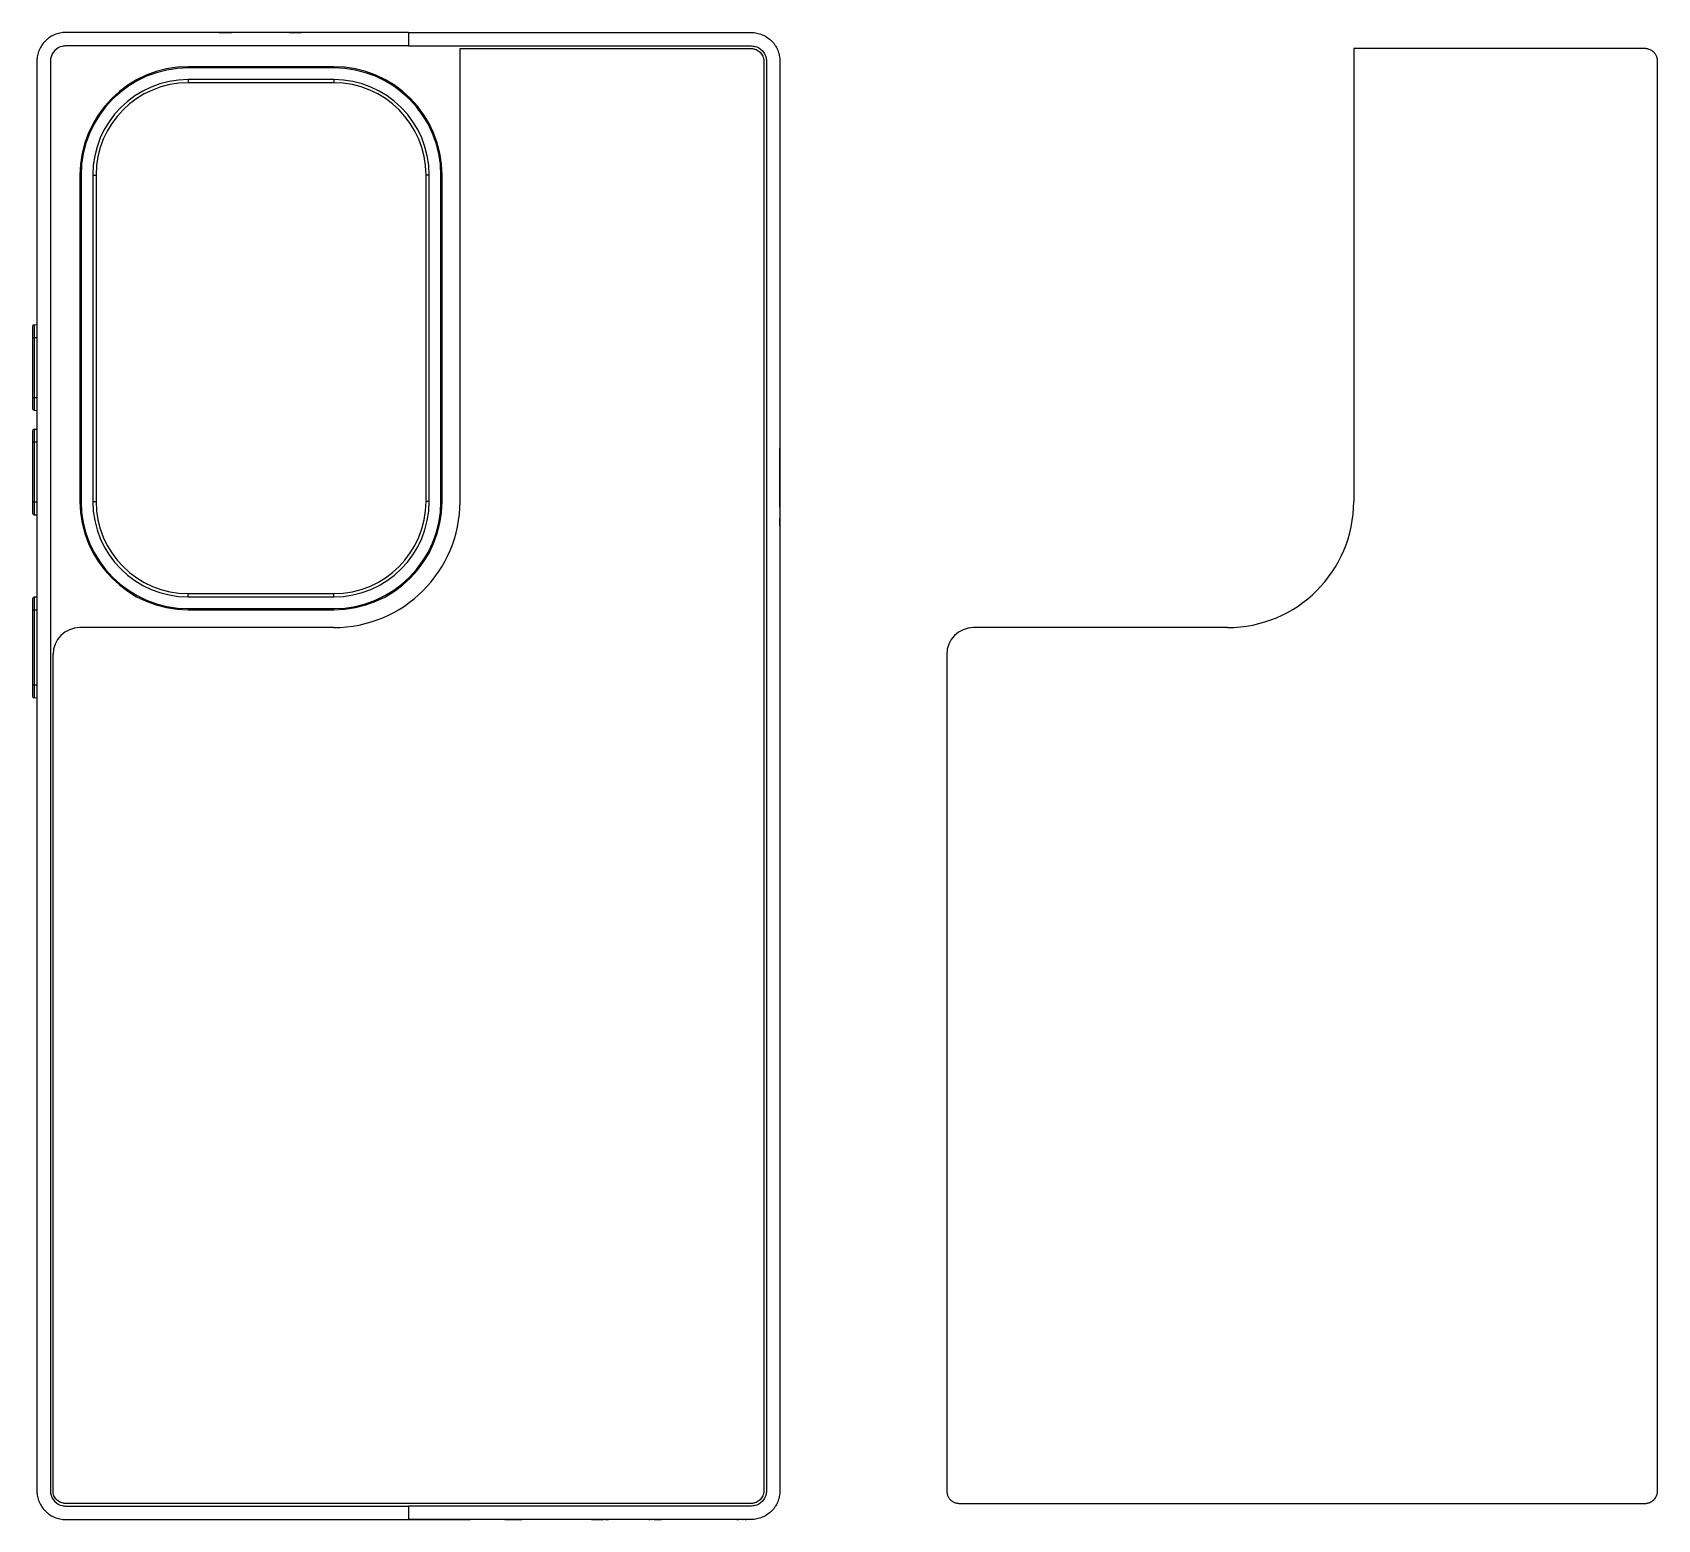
# Model space of a CAD drawing. Header units: millimetres. Extents: x 474 to 655, y 280 to 446.
import ezdxf

# ---------------------------------------------------------------- set-up
doc = ezdxf.new("R2010")
doc.units = ezdxf.units.MM
doc.header["$LTSCALE"] = 65.395
doc.layers.get('0').update_dxf_attribs({"linetype": 'CONTINUOUS'})

msp = doc.modelspace()

# ---------------------------------------------------------------- linework, layer by layer
at = {"color": 7, "linetype": 'Continuous'}
for p, q in [((486.33, 446.04), (483.95, 446.04)), ((491.65, 446.04), (488.86, 446.04)), ((494.14, 446.04), (491.65, 446.04)), ((494.62, 446.04), (494.14, 446.04)), ((494.35, 446.04), (494.14, 446.04)), ((494.42, 446.04), (494.35, 446.04)), ((494.52, 446.04), (494.68, 446.04)), ((495.94, 446.04), (494.62, 446.04)), ((494.68, 446.04), (495.94, 446.04)), ((501.94, 446.04), (495.94, 446.04)), ((496.23, 446.04), (495.94, 446.04)), ((501.94, 446.04), (500.68, 446.04)), ((503.74, 446.04), (501.94, 446.04)), ((502.41, 446.04), (503.74, 446.04)), ((504.11, 446.04), (503.74, 446.04)), ((515.72, 446.04), (504.11, 446.04)), ((515.72, 446.04), (515.72, 444.54)), ((515.72, 446.04), (523.69, 446.04)), ((523.69, 446.04), (527.33, 446.04)), ((527.33, 446.04), (530.75, 446.04)), ((530.75, 446.04), (533.98, 446.04)), ((533.98, 446.04), (536.75, 446.04)), ((536.75, 446.04), (536.83, 446.04)), ((536.83, 446.04), (537.08, 446.04)), ((537.08, 446.04), (539.79, 446.04)), ((539.79, 446.04), (542.57, 446.04)), ((545.1, 446.04), (547.48, 446.04)), ((521.49, 393.59), (521.49, 444.24)), ((491.09, 442.22), (491.09, 442.09)), ((507.36, 442.22), (491.09, 442.22)), ((507.36, 442.09), (491.09, 442.09)), ((507.36, 442.22), (507.36, 442.09)), ((491.09, 440.78), (491.09, 440.43)), ((507.36, 440.78), (491.09, 440.78)), ((507.36, 440.43), (491.09, 440.43)), ((507.36, 440.78), (507.36, 440.43)), ((478.96, 430.09), (478.96, 393.59)), ((478.96, 430.09), (479.1, 430.09)), ((479.1, 430.09), (479.1, 393.59)), ((480.41, 430.09), (480.41, 393.59)), ((480.41, 430.09), (480.76, 430.09)), ((480.76, 430.09), (480.76, 393.59)), ((517.69, 393.59), (517.69, 430.09)), ((518.04, 430.09), (517.69, 430.09)), ((518.04, 393.59), (518.04, 430.09)), ((519.35, 393.59), (519.35, 430.09)), ((519.49, 430.09), (519.35, 430.09)), ((519.49, 393.59), (519.49, 430.09)), ((474.15, 414.73), (474.15, 414.63)), ((473.65, 413.15), (473.65, 413.09)), ((473.65, 413.09), (473.65, 412.91)), ((473.65, 412.91), (473.65, 412.29)), ((473.84, 413.35), (474.15, 413.36)), ((473.84, 413.35), (473.84, 403.79)), ((473.65, 412.29), (473.65, 411.92)), ((473.65, 411.92), (473.65, 405.22)), ((473.65, 411.92), (474.15, 411.92)), ((473.65, 405.22), (474.15, 405.22)), ((473.65, 405.22), (473.65, 404.84)), ((473.65, 404.84), (473.65, 404.22)), ((473.65, 404.22), (473.65, 403.99)), ((473.84, 403.79), (474.15, 403.77)), ((473.65, 401.45), (473.65, 401.39)), ((473.65, 401.39), (473.65, 401.21)), ((473.65, 401.21), (473.65, 400.59)), ((473.65, 400.59), (473.65, 400.22)), ((473.65, 400.22), (473.65, 393.52)), ((474.15, 400.22), (473.65, 400.22)), ((473.84, 401.65), (474.15, 401.66)), ((473.84, 401.65), (473.84, 392.09)), ((557.28, 399.57), (557.28, 399.42)), ((557.28, 399.57), (557.28, 399.42)), ((557.28, 399.34), (557.28, 399.53)), ((557.28, 399.42), (557.28, 399.21)), ((557.28, 399.42), (557.28, 399.21)), ((557.28, 399.02), (557.28, 399.34)), ((557.28, 399.21), (557.28, 398.88)), ((557.28, 399.21), (557.28, 397.52)), ((557.28, 398.59), (557.28, 399.02)), ((557.28, 398.88), (557.28, 398.47)), ((557.28, 397.52), (557.28, 398.59)), ((557.28, 398.47), (557.28, 398.01)), ((557.28, 397.52), (557.28, 392.92)), ((557.28, 395.44), (557.28, 397.52)), ((557.28, 397.52), (557.28, 392.92)), ((557.28, 392.92), (557.28, 395.44)), ((473.65, 393.52), (474.15, 393.52)), ((473.65, 393.52), (473.65, 393.14)), ((473.65, 393.14), (473.65, 392.52)), ((478.96, 393.59), (479.1, 393.59)), ((480.41, 393.59), (480.76, 393.59)), ((518.04, 393.59), (517.69, 393.59)), ((519.49, 393.59), (519.35, 393.59)), ((557.28, 392.92), (557.28, 391.27)), ((557.28, 392.92), (557.28, 392.43)), ((473.65, 392.52), (473.65, 392.29)), ((473.84, 392.09), (474.15, 392.07)), ((557.28, 392.43), (557.28, 391.96)), ((557.28, 391.96), (557.28, 391.56)), ((557.28, 391.35), (557.28, 391.72)), ((557.28, 391.56), (557.28, 391.53)), ((557.28, 391.53), (557.28, 391.23)), ((557.28, 391.27), (557.28, 391.35)), ((557.28, 390.98), (557.28, 391.27)), ((557.28, 391.27), (557.28, 391.23)), ((557.28, 391.23), (557.28, 390.95)), ((557.28, 391.23), (557.28, 391.02)), ((557.28, 391.02), (557.28, 390.87)), ((557.28, 390.87), (557.28, 390.98)), ((474.15, 390.8), (474.15, 384.13)), ((473.65, 382.65), (473.65, 382.59)), ((473.65, 382.59), (473.65, 382.41)), ((473.65, 382.41), (473.65, 381.79)), ((474.15, 382.86), (473.84, 382.85)), ((473.84, 382.85), (473.84, 371.59)), ((491.09, 382.91), (491.09, 383.26)), ((491.09, 383.26), (507.36, 383.26)), ((491.09, 382.91), (507.36, 382.91)), ((507.36, 382.91), (507.36, 383.26)), ((473.65, 381.79), (473.65, 381.42)), ((473.65, 381.42), (473.65, 373.02)), ((474.15, 381.42), (473.65, 381.42)), ((491.09, 381.46), (491.09, 381.6)), ((491.09, 381.6), (507.36, 381.6)), ((491.09, 381.46), (507.36, 381.46)), ((507.36, 381.46), (507.36, 381.6)), ((507.36, 379.46), (478.95, 379.46)), ((474.15, 373.02), (473.65, 373.02)), ((473.65, 373.02), (473.65, 372.64)), ((473.65, 372.64), (473.65, 372.02)), ((473.65, 372.02), (473.65, 371.79)), ((474.15, 371.57), (473.84, 371.59)), ((515.72, 281.18), (515.72, 279.68)), ((479.22, 279.68), (481.52, 279.68)), ((486.27, 279.68), (489.02, 279.68)), ((489.02, 279.68), (491.87, 279.68)), ((491.87, 279.68), (494.68, 279.68)), ((494.68, 279.68), (497.71, 279.68)), ((497.71, 279.68), (498.27, 279.68)), ((501.8, 279.68), (505.04, 279.68)), ((505.04, 279.68), (506.17, 279.68)), ((506.17, 279.68), (507.08, 279.68)), ((506.17, 279.68), (506.47, 279.68)), ((506.47, 279.68), (508.92, 279.68)), ((507.08, 279.68), (508.51, 279.68)), ((508.51, 279.68), (510.06, 279.68)), ((510.06, 279.68), (518.72, 279.68)), ((518.72, 279.68), (519.58, 279.68)), ((519.58, 279.68), (519.77, 279.68)), ((519.77, 279.68), (520.4, 279.68)), ((519.85, 279.68), (519.84, 279.68)), ((522.11, 279.68), (519.85, 279.68)), ((522.31, 279.68), (519.85, 279.68)), ((520.4, 279.68), (521.76, 279.68)), ((521.76, 279.68), (522.61, 279.68)), ((522.61, 279.68), (522.11, 279.68)), ((522.61, 279.68), (522.31, 279.68)), ((526.52, 279.68), (522.61, 279.68)), ((526.82, 279.68), (526.52, 279.68)), ((528.42, 279.68), (526.82, 279.68)), ((526.85, 279.68), (527.22, 279.68)), ((527.92, 279.68), (527.08, 279.68)), ((527.22, 279.68), (528.03, 279.68)), ((528.41, 279.68), (527.92, 279.68)), ((528.03, 279.68), (528.42, 279.68)), ((536.22, 279.68), (528.41, 279.68)), ((536.22, 279.68), (536.71, 279.68)), ((536.8, 279.68), (536.22, 279.68)), ((537.81, 279.68), (536.22, 279.68)), ((536.71, 279.68), (536.74, 279.68)), ((536.74, 279.68), (537.56, 279.68)), ((537.33, 279.68), (536.8, 279.68)), ((537.79, 279.68), (537.75, 279.68)), ((537.77, 279.68), (537.8, 279.68)), ((538.11, 279.68), (537.79, 279.68)), ((538.11, 279.68), (537.81, 279.68)), ((540.09, 279.68), (538.11, 279.68)), ((541.77, 279.68), (540.09, 279.68)), ((542.58, 279.68), (541.77, 279.68)), ((542.61, 279.68), (542.58, 279.68)), ((542.73, 279.68), (542.61, 279.68)), ((542.61, 279.68), (542.73, 279.68)), ((542.88, 279.68), (542.61, 279.68)), ((543.68, 279.68), (542.73, 279.68)), ((542.88, 279.68), (542.91, 279.68)), ((542.91, 279.68), (542.88, 279.68)), ((544.46, 279.68), (542.91, 279.68)), ((543.22, 279.68), (543.37, 279.68)), ((543.37, 279.68), (543.62, 279.68)), ((543.62, 279.68), (543.75, 279.68)), ((543.74, 279.68), (543.68, 279.68)), ((543.78, 279.68), (544.04, 279.68)), ((545.33, 279.68), (544.61, 279.68)), ((545.87, 279.68), (545.33, 279.68)), ((546.18, 279.68), (545.87, 279.68)), ((546.21, 279.68), (546.18, 279.68)), ((547.53, 279.68), (546.21, 279.68)), ((551.08, 279.68), (550.28, 279.68)), ((552.45, 279.68), (552.65, 279.68)), ((552.57, 279.68), (552.5, 279.68)), ((553.32, 279.68), (553.09, 279.68)), ((553.15, 279.68), (553.18, 279.68)), ((553.46, 279.68), (553.32, 279.68)), ((553.4, 279.68), (553.45, 279.68)), ((553.69, 279.68), (553.43, 279.68)), ((553.45, 279.68), (553.46, 279.68)), ((553.58, 279.68), (553.46, 279.68)), ((553.46, 279.68), (553.52, 279.68))]:
    msp.add_line(p, q, dxfattribs=at)
at = {"color": 2, "linetype": 'Continuous'}
for p, q in [((621.49, 444.24), (621.49, 393.59)), ((607.36, 379.46), (578.95, 379.46))]:
    msp.add_line(p, q, dxfattribs=at)
at = {"color": 7, "linetype": 'Continuous'}
for centre, radius, start, end in [((491.09, 430.09), 12.13, 90, 180), ((491.09, 430.09), 12, 90, 180), ((507.36, 430.09), 12.13, 0, 90), ((507.36, 430.09), 12, 0, 90), ((491.09, 430.09), 10.69, 90, 180), ((491.09, 430.09), 10.33, 90, 180), ((507.36, 430.09), 10.69, 0, 90), ((507.36, 430.09), 10.33, 0, 90), ((473.85, 413.15), 0.2, 92.9988, 179.977), ((473.85, 403.99), 0.2, 180.0002, 267), ((473.85, 401.45), 0.2, 92.9988, 179.977), ((491.09, 393.59), 12.13, 180, 270), ((491.09, 393.59), 12, 180, 270), ((491.09, 393.59), 10.69, 180, 270), ((491.09, 393.59), 10.33, 180, 270), ((507.36, 393.59), 14.13, 270, 360), ((507.36, 393.59), 12.13, 270, 360), ((507.36, 393.59), 12, 270, 360), ((507.36, 393.59), 10.69, 270, 360), ((507.36, 393.59), 10.33, 270, 360), ((473.85, 392.29), 0.2, 180.0002, 267), ((473.85, 382.65), 0.2, 92.9987, 179.9757), ((478.95, 376.46), 3, 90, 180), ((473.85, 371.79), 0.2, 180, 267)]:
    msp.add_arc(centre, radius, start, end, dxfattribs=at)
at = {"color": 2, "linetype": 'Continuous'}
for centre, radius, start, end in [((607.36, 393.59), 14.13, 270, 360), ((578.95, 376.46), 3, 90, 180)]:
    msp.add_arc(centre, radius, start, end, dxfattribs=at)
at = {"color": 7, "linetype": 'Continuous'}
for points, knots in [([(515.72, 446.04), (514.12, 446.04), (510.92, 446.04), (506.13, 446.04), (501.33, 446.04), (496.54, 446.04), (492.54, 446.04), (489.34, 446.04), (486.94, 446.04), (484.55, 446.04), (482.55, 446.04), (480.95, 446.04), (479.75, 446.04), (478.75, 446.04), (478.06, 446.04), (477.64, 446.04), (477.34, 446.05), (477.03, 446.03), (476.63, 445.97), (476.12, 445.82), (475.56, 445.52), (475.08, 445.12), (474.68, 444.63), (474.38, 444.08), (474.22, 443.57), (474.16, 443.17), (474.15, 442.85), (474.15, 442.54), (474.15, 442.11), (474.15, 441.38), (474.15, 440.34), (474.15, 439.09), (474.15, 437.43), (474.15, 435.34), (474.15, 432.01), (474.15, 427.85), (474.15, 422.85), (474.15, 417.85), (474.15, 411.18), (474.15, 402.85), (474.15, 392.85), (474.15, 382.86), (474.15, 372.86), (474.15, 362.86), (474.15, 352.86), (474.15, 342.86), (474.15, 332.87), (474.15, 322.87), (474.15, 314.54), (474.15, 307.87), (474.15, 302.87), (474.15, 297.87), (474.15, 293.71), (474.15, 290.38), (474.15, 288.29), (474.15, 286.63), (474.15, 285.38), (474.15, 284.33), (474.15, 283.61), (474.15, 283.18), (474.15, 282.87), (474.16, 282.55), (474.22, 282.15), (474.38, 281.64), (474.68, 281.09), (475.08, 280.6), (475.56, 280.2), (476.12, 279.9), (476.63, 279.75), (477.03, 279.69), (477.34, 279.67), (477.64, 279.68), (478.06, 279.68), (478.75, 279.68), (479.75, 279.68), (480.95, 279.68), (482.55, 279.68), (484.55, 279.68), (486.94, 279.68), (489.34, 279.68), (492.54, 279.68), (496.54, 279.68), (501.33, 279.68), (506.13, 279.68), (510.92, 279.68), (514.12, 279.68), (515.72, 279.68)], [0, 0, 0, 0, 0.019436, 0.038872, 0.058308, 0.077744, 0.09718, 0.106898, 0.116617, 0.126335, 0.136053, 0.140911, 0.145772, 0.150624, 0.153075, 0.154229, 0.155654, 0.156716, 0.15805, 0.160573, 0.16312, 0.165662, 0.168203, 0.170751, 0.173273, 0.174608, 0.175667, 0.177147, 0.178351, 0.180906, 0.185964, 0.191031, 0.196095, 0.206225, 0.216356, 0.236616, 0.256876, 0.277137, 0.297397, 0.337917, 0.378438, 0.418959, 0.459479, 0.5, 0.540521, 0.581041, 0.621562, 0.662083, 0.702603, 0.722863, 0.743124, 0.763384, 0.783644, 0.793775, 0.803905, 0.808969, 0.814036, 0.819094, 0.821649, 0.822853, 0.824333, 0.825392, 0.826727, 0.829249, 0.831797, 0.834338, 0.83688, 0.839427, 0.84195, 0.843284, 0.844346, 0.845771, 0.846925, 0.849376, 0.854228, 0.859089, 0.863947, 0.873665, 0.883383, 0.893102, 0.90282, 0.922256, 0.941692, 0.961128, 0.980564, 1, 1, 1, 1]), ([(515.72, 446.04), (517.32, 446.04), (520.51, 446.04), (525.31, 446.04), (530.1, 446.04), (534.9, 446.04), (538.9, 446.04), (542.09, 446.04), (544.49, 446.04), (546.89, 446.04), (548.89, 446.04), (550.49, 446.04), (551.68, 446.04), (552.68, 446.04), (553.38, 446.04), (553.79, 446.04), (554.09, 446.05), (554.41, 446.03), (554.81, 445.97), (555.32, 445.82), (555.87, 445.52), (556.36, 445.12), (556.76, 444.63), (557.06, 444.08), (557.21, 443.57), (557.27, 443.17), (557.28, 442.85), (557.28, 442.54), (557.28, 442.11), (557.28, 441.38), (557.28, 440.34), (557.28, 439.09), (557.28, 437.43), (557.28, 435.34), (557.28, 432.01), (557.28, 427.85), (557.28, 422.85), (557.28, 417.85), (557.28, 411.18), (557.28, 402.85), (557.28, 392.85), (557.28, 382.86), (557.28, 372.86), (557.28, 362.86), (557.28, 352.86), (557.28, 342.86), (557.28, 332.87), (557.28, 322.87), (557.28, 314.54), (557.28, 307.87), (557.28, 302.87), (557.28, 297.87), (557.28, 293.71), (557.28, 290.38), (557.28, 288.29), (557.28, 286.63), (557.28, 285.38), (557.28, 284.33), (557.28, 283.61), (557.28, 283.18), (557.28, 282.87), (557.27, 282.55), (557.21, 282.15), (557.06, 281.64), (556.76, 281.09), (556.36, 280.6), (555.87, 280.2), (555.32, 279.9), (554.81, 279.75), (554.41, 279.69), (554.09, 279.67), (553.79, 279.68), (553.38, 279.68), (552.68, 279.68), (551.68, 279.68), (550.49, 279.68), (548.89, 279.68), (546.89, 279.68), (544.49, 279.68), (542.09, 279.68), (538.9, 279.68), (534.9, 279.68), (530.1, 279.68), (525.31, 279.68), (520.51, 279.68), (517.32, 279.68), (515.72, 279.68)], [0, 0, 0, 0, 0.019436, 0.038872, 0.058308, 0.077744, 0.09718, 0.106898, 0.116617, 0.126335, 0.136053, 0.140911, 0.145772, 0.150624, 0.153075, 0.154229, 0.155654, 0.156716, 0.15805, 0.160573, 0.16312, 0.165662, 0.168203, 0.170751, 0.173273, 0.174608, 0.175667, 0.177147, 0.178351, 0.180906, 0.185964, 0.191031, 0.196095, 0.206225, 0.216356, 0.236616, 0.256876, 0.277137, 0.297397, 0.337917, 0.378438, 0.418959, 0.459479, 0.5, 0.540521, 0.581041, 0.621562, 0.662083, 0.702603, 0.722863, 0.743124, 0.763384, 0.783644, 0.793775, 0.803905, 0.808969, 0.814036, 0.819094, 0.821649, 0.822853, 0.824333, 0.825392, 0.826727, 0.829249, 0.831797, 0.834338, 0.83688, 0.839427, 0.84195, 0.843284, 0.844346, 0.845771, 0.846925, 0.849376, 0.854228, 0.859089, 0.863947, 0.873665, 0.883383, 0.893102, 0.90282, 0.922256, 0.941692, 0.961128, 0.980564, 1, 1, 1, 1]), ([(552.24, 446.04), (552.45, 446.04), (552.87, 446.04), (553.38, 446.04), (553.79, 446.04), (554.09, 446.05), (554.41, 446.03), (554.81, 445.97), (555.32, 445.82), (555.87, 445.52), (556.36, 445.12), (556.76, 444.63), (557.06, 444.08), (557.21, 443.57), (557.27, 443.17), (557.28, 442.85), (557.28, 442.54), (557.28, 442.11), (557.28, 441.38), (557.28, 440.34), (557.28, 439.09), (557.28, 437.43), (557.28, 435.34), (557.28, 432.01), (557.28, 427.85), (557.28, 422.85), (557.28, 417.85), (557.28, 411.18), (557.28, 405.09), (557.28, 400.66), (557.28, 399.57)], [0, 0, 0, 0, 0.012814, 0.024876, 0.030552, 0.037568, 0.042794, 0.049358, 0.061773, 0.074308, 0.086815, 0.099322, 0.111858, 0.124272, 0.130839, 0.136053, 0.143335, 0.14926, 0.161831, 0.186721, 0.211656, 0.236579, 0.286431, 0.336282, 0.435984, 0.535685, 0.635387, 0.735089, 0.934493, 1, 1, 1, 1]), ([(515.72, 444.54), (513.2, 444.54), (509.41, 444.54), (504.37, 444.54), (500.59, 444.54), (496.81, 444.54), (493.66, 444.54), (491.14, 444.54), (489.25, 444.54), (487.35, 444.54), (485.46, 444.54), (483.57, 444.54), (482, 444.54), (480.74, 444.54), (479.79, 444.54), (479, 444.54), (478.37, 444.54), (477.9, 444.54), (477.51, 444.54), (477.19, 444.54), (476.73, 444.46), (476.08, 444.1), (475.68, 443.38), (475.65, 442.75), (475.66, 442.28), (475.65, 441.8), (475.65, 441.17), (475.65, 440.39), (475.65, 439.44), (475.65, 438.18), (475.65, 436.6), (475.65, 434.71), (475.65, 432.82), (475.65, 430.93), (475.65, 429.04), (475.65, 426.52), (475.65, 423.37), (475.65, 419.59), (475.65, 414.54), (475.65, 408.24), (475.65, 400.68), (475.65, 393.11), (475.65, 385.55), (475.65, 377.99), (475.65, 370.42), (475.65, 362.86), (475.65, 355.3), (475.65, 347.73), (475.65, 340.17), (475.65, 332.61), (475.65, 325.04), (475.65, 317.48), (475.65, 311.18), (475.65, 306.13), (475.65, 302.35), (475.65, 299.2), (475.65, 296.68), (475.65, 294.79), (475.65, 292.9), (475.65, 291.01), (475.65, 289.12), (475.65, 287.54), (475.65, 286.28), (475.65, 285.33), (475.65, 284.55), (475.65, 283.92), (475.66, 283.44), (475.65, 282.97), (475.68, 282.34), (476.08, 281.62), (476.73, 281.26), (477.19, 281.18), (477.51, 281.18), (477.9, 281.18), (478.37, 281.18), (479, 281.18), (479.79, 281.18), (480.74, 281.18), (482, 281.18), (483.57, 281.18), (485.46, 281.18), (487.35, 281.18), (489.25, 281.18), (491.14, 281.18), (493.66, 281.18), (496.81, 281.18), (500.59, 281.18), (504.37, 281.18), (509.41, 281.18), (513.2, 281.18), (515.72, 281.18)], [0, 0, 0, 0, 0.031256, 0.046885, 0.062513, 0.078141, 0.093769, 0.101584, 0.109398, 0.117212, 0.125026, 0.13284, 0.140654, 0.144561, 0.148468, 0.152375, 0.154329, 0.156282, 0.158236, 0.159213, 0.160189, 0.164047, 0.167905, 0.169853, 0.171807, 0.17376, 0.175714, 0.179621, 0.183528, 0.187435, 0.195249, 0.203063, 0.210878, 0.218692, 0.226506, 0.23432, 0.249948, 0.265576, 0.281205, 0.312461, 0.343718, 0.374974, 0.406231, 0.437487, 0.468744, 0.5, 0.531257, 0.562513, 0.59377, 0.625026, 0.656283, 0.687539, 0.718796, 0.734424, 0.750052, 0.76568, 0.773495, 0.781309, 0.789123, 0.796937, 0.804751, 0.812565, 0.816472, 0.820379, 0.824286, 0.82624, 0.828193, 0.830147, 0.832096, 0.835954, 0.839811, 0.840787, 0.841764, 0.843718, 0.845671, 0.847625, 0.851532, 0.855439, 0.859346, 0.86716, 0.874974, 0.882788, 0.890602, 0.898416, 0.906231, 0.921859, 0.937487, 0.953115, 0.968744, 1, 1, 1, 1]), ([(515.72, 444.54), (518.24, 444.54), (522.02, 444.54), (527.06, 444.54), (530.84, 444.54), (534.63, 444.54), (537.78, 444.54), (540.3, 444.54), (542.19, 444.54), (544.08, 444.54), (545.97, 444.54), (547.86, 444.54), (549.44, 444.54), (550.7, 444.54), (551.64, 444.54), (552.43, 444.54), (553.06, 444.54), (553.53, 444.54), (553.93, 444.54), (554.24, 444.54), (554.71, 444.46), (555.35, 444.1), (555.76, 443.38), (555.79, 442.75), (555.78, 442.28), (555.78, 441.8), (555.78, 441.17), (555.78, 440.39), (555.78, 439.44), (555.78, 438.18), (555.78, 436.6), (555.78, 434.71), (555.78, 432.82), (555.78, 430.93), (555.78, 429.04), (555.78, 426.52), (555.78, 423.37), (555.78, 419.59), (555.78, 414.54), (555.78, 408.24), (555.78, 400.68), (555.78, 393.11), (555.78, 385.55), (555.78, 377.99), (555.78, 370.42), (555.78, 362.86), (555.78, 355.3), (555.78, 347.73), (555.78, 340.17), (555.78, 332.61), (555.78, 325.04), (555.78, 317.48), (555.78, 311.18), (555.78, 306.13), (555.78, 302.35), (555.78, 299.2), (555.78, 296.68), (555.78, 294.79), (555.78, 292.9), (555.78, 291.01), (555.78, 289.12), (555.78, 287.54), (555.78, 286.28), (555.78, 285.33), (555.78, 284.55), (555.78, 283.92), (555.78, 283.44), (555.79, 282.97), (555.76, 282.34), (555.35, 281.62), (554.71, 281.26), (554.24, 281.18), (553.93, 281.18), (553.53, 281.18), (553.06, 281.18), (552.43, 281.18), (551.64, 281.18), (550.7, 281.18), (549.44, 281.18), (547.86, 281.18), (545.97, 281.18), (544.08, 281.18), (542.19, 281.18), (540.3, 281.18), (537.78, 281.18), (534.63, 281.18), (530.84, 281.18), (527.06, 281.18), (522.02, 281.18), (518.24, 281.18), (515.72, 281.18)], [0, 0, 0, 0, 0.031256, 0.046885, 0.062513, 0.078141, 0.093769, 0.101584, 0.109398, 0.117212, 0.125026, 0.13284, 0.140654, 0.144561, 0.148468, 0.152375, 0.154329, 0.156282, 0.158236, 0.159213, 0.160189, 0.164047, 0.167905, 0.169853, 0.171807, 0.17376, 0.175714, 0.179621, 0.183528, 0.187435, 0.195249, 0.203063, 0.210878, 0.218692, 0.226506, 0.23432, 0.249948, 0.265576, 0.281205, 0.312461, 0.343718, 0.374974, 0.406231, 0.437487, 0.468744, 0.5, 0.531257, 0.562513, 0.59377, 0.625026, 0.656283, 0.687539, 0.718796, 0.734424, 0.750052, 0.76568, 0.773495, 0.781309, 0.789123, 0.796937, 0.804751, 0.812565, 0.816472, 0.820379, 0.824286, 0.82624, 0.828193, 0.830147, 0.832096, 0.835954, 0.839811, 0.840787, 0.841764, 0.843718, 0.845671, 0.847625, 0.851532, 0.855439, 0.859346, 0.86716, 0.874974, 0.882788, 0.890602, 0.898416, 0.906231, 0.921859, 0.937487, 0.953115, 0.968744, 1, 1, 1, 1]), ([(521.49, 444.24), (521.56, 444.24), (522.83, 444.24), (525.7, 444.24), (530.1, 444.24), (534.9, 444.24), (538.9, 444.24), (542.09, 444.24), (544.49, 444.24), (546.89, 444.24), (548.89, 444.24), (550.49, 444.24), (551.68, 444.24), (552.7, 444.24), (553.37, 444.24), (553.81, 444.24), (554.09, 444.24), (554.23, 444.24), (554.39, 444.21), (554.62, 444.14), (554.86, 444.01), (555.08, 443.84), (555.25, 443.62), (555.38, 443.39), (555.45, 443.15), (555.48, 442.99), (555.48, 442.85), (555.48, 442.56), (555.48, 442.1), (555.48, 441.4), (555.48, 440.34), (555.48, 439.09), (555.48, 437.43), (555.48, 435.34), (555.48, 432.01), (555.48, 427.85), (555.48, 422.85), (555.48, 417.85), (555.48, 411.18), (555.48, 402.85), (555.48, 392.85), (555.48, 382.86), (555.48, 372.86), (555.48, 362.86), (555.48, 352.86), (555.48, 342.86), (555.48, 332.87), (555.48, 322.87), (555.48, 314.54), (555.48, 307.87), (555.48, 302.87), (555.48, 297.87), (555.48, 293.71), (555.48, 290.38), (555.48, 288.29), (555.48, 286.63), (555.48, 285.38), (555.48, 284.32), (555.48, 283.62), (555.48, 283.16), (555.48, 282.87), (555.48, 282.73), (555.45, 282.57), (555.38, 282.33), (555.25, 282.1), (555.08, 281.88), (554.86, 281.71), (554.62, 281.58), (554.39, 281.51), (554.23, 281.48), (554.14, 281.48), (554.06, 281.48), (554.05, 281.48)], [0, 0, 0, 0, 0.000987, 0.01884, 0.042511, 0.066181, 0.089851, 0.101686, 0.113522, 0.125357, 0.137192, 0.143109, 0.149029, 0.154938, 0.157923, 0.159327, 0.161064, 0.162357, 0.163982, 0.167054, 0.170156, 0.173251, 0.176347, 0.179449, 0.182521, 0.184146, 0.185437, 0.187239, 0.188705, 0.191816, 0.197976, 0.204147, 0.210315, 0.222652, 0.234989, 0.259663, 0.284337, 0.309011, 0.333685, 0.383033, 0.432381, 0.481729, 0.531078, 0.580426, 0.629774, 0.679122, 0.72847, 0.777818, 0.827166, 0.85184, 0.876514, 0.901188, 0.925862, 0.938199, 0.950537, 0.956704, 0.962875, 0.969035, 0.972146, 0.973612, 0.975415, 0.976705, 0.97833, 0.981402, 0.984505, 0.9876, 0.990695, 0.993797, 0.99687, 0.998494, 0.999787, 1, 1, 1, 1]), ([(557.28, 390.87), (557.28, 388.2), (557.28, 382.19), (557.28, 372.86), (557.28, 362.86), (557.28, 352.86), (557.28, 342.86), (557.28, 332.87), (557.28, 322.87), (557.28, 314.54), (557.28, 307.87), (557.28, 302.87), (557.28, 297.87), (557.28, 293.71), (557.28, 290.38), (557.28, 288.29), (557.28, 286.63), (557.28, 285.38), (557.28, 284.33), (557.28, 283.61), (557.28, 283.18), (557.28, 282.87), (557.27, 282.55), (557.21, 282.15), (557.06, 281.64), (556.76, 281.09), (556.36, 280.6), (555.87, 280.2), (555.32, 279.9), (554.81, 279.75), (554.41, 279.69), (554.19, 279.68), (554.08, 279.68), (554.06, 279.68)], [0, 0, 0, 0, 0.070881, 0.159334, 0.247788, 0.336241, 0.424695, 0.513148, 0.601602, 0.690055, 0.734282, 0.778509, 0.822736, 0.866962, 0.889076, 0.911189, 0.922245, 0.933306, 0.944347, 0.949923, 0.952551, 0.955782, 0.958095, 0.961008, 0.966514, 0.972075, 0.977623, 0.983171, 0.988732, 0.994239, 0.99715, 0.999469, 1, 1, 1, 1]), ([(554.05, 281.48), (553.98, 281.48), (553.79, 281.48), (553.37, 281.48), (552.7, 281.48), (551.68, 281.48), (550.49, 281.48), (548.89, 281.48), (546.89, 281.48), (544.49, 281.48), (542.09, 281.48), (538.9, 281.48), (534.9, 281.48), (530.1, 281.48), (525.31, 281.48), (520.51, 281.48), (515.72, 281.48), (510.92, 281.48), (506.13, 281.48), (501.33, 281.48), (496.54, 281.48), (492.54, 281.48), (489.34, 281.48), (486.94, 281.48), (484.55, 281.48), (482.55, 281.48), (480.95, 281.48), (479.76, 281.48), (478.74, 281.48), (478.07, 281.48), (477.63, 281.48), (477.35, 281.48), (477.2, 281.48), (477.04, 281.51), (476.81, 281.58), (476.57, 281.71), (476.36, 281.88), (476.18, 282.1), (476.05, 282.33), (475.98, 282.57), (475.96, 282.73), (475.95, 282.87), (475.95, 283.16), (475.95, 283.62), (475.95, 284.32), (475.95, 285.38), (475.95, 286.63), (475.95, 288.29), (475.95, 290.38), (475.95, 293.71), (475.95, 297.87), (475.95, 302.87), (475.95, 307.87), (475.95, 314.54), (475.95, 322.87), (475.95, 332.87), (475.95, 342.86), (475.95, 352.86), (475.95, 362.86), (475.95, 370.73), (475.95, 375.26), (475.95, 376.46)], [0, 0, 0, 0, 0.001761, 0.003384, 0.006833, 0.013661, 0.020502, 0.027339, 0.041015, 0.054691, 0.068367, 0.082042, 0.109394, 0.136746, 0.164097, 0.191449, 0.218801, 0.246152, 0.273504, 0.300855, 0.328207, 0.355559, 0.369235, 0.38291, 0.396586, 0.410262, 0.417099, 0.42394, 0.430768, 0.434217, 0.43584, 0.437847, 0.439341, 0.441218, 0.444768, 0.448353, 0.45193, 0.455506, 0.459091, 0.462641, 0.464519, 0.46601, 0.468093, 0.469787, 0.473382, 0.4805, 0.48763, 0.494757, 0.509013, 0.523269, 0.551781, 0.580292, 0.608804, 0.637315, 0.694338, 0.751361, 0.808384, 0.865407, 0.92243, 0.979454, 1, 1, 1, 1]), ([(526.52, 279.68), (526.5, 279.68), (526.74, 279.68), (526.79, 279.68), (526.85, 279.68)], [0, 0, 0, 0, 0.255586, 1, 1, 1, 1]), ([(527.08, 279.68), (526.98, 279.68), (526.81, 279.68), (526.63, 279.68), (526.55, 279.68), (526.52, 279.68)], [0, 0, 0, 0, 0.541513, 0.882909, 1, 1, 1, 1]), ([(537.8, 279.68), (537.82, 279.68), (537.9, 279.68), (538.01, 279.68), (538.09, 279.68), (538.11, 279.68)], [0, 0, 0, 0, 0.195718, 0.794571, 1, 1, 1, 1])]:
    msp.add_open_spline(points, degree=3, knots=knots, dxfattribs=at)
at = {"color": 2, "linetype": 'Continuous'}
msp.add_open_spline([(575.95, 376.46), (575.95, 374.17), (575.95, 369.74), (575.95, 363.34), (575.95, 357.4), (575.95, 351.9), (575.95, 346.78), (575.95, 342.04), (575.95, 337.64), (575.95, 333.56), (575.95, 329.77), (575.95, 326.26), (575.95, 323), (575.95, 319.97), (575.95, 317.17), (575.95, 314.56), (575.95, 312.15), (575.95, 309.9), (575.95, 307.83), (575.95, 305.9), (575.95, 304.11), (575.95, 302.45), (575.95, 300.91), (575.95, 299.48), (575.95, 298.15), (575.95, 296.92), (575.95, 295.78), (575.95, 294.73), (575.95, 293.75), (575.95, 292.84), (575.95, 291.99), (575.95, 291.21), (575.95, 290.49), (575.95, 289.81), (575.95, 289.19), (575.95, 288.61), (575.95, 288.08), (575.95, 287.58), (575.95, 287.12), (575.95, 286.69), (575.95, 286.3), (575.95, 285.93), (575.95, 285.59), (575.95, 285.28), (575.95, 284.99), (575.95, 284.72), (575.95, 284.47), (575.95, 284.24), (575.95, 284.03), (575.95, 283.83), (575.95, 283.65), (575.95, 283.49), (575.95, 283.33), (575.95, 283.18), (575.95, 283.03), (575.95, 282.88), (575.96, 282.73), (575.98, 282.58), (576.02, 282.43), (576.08, 282.29), (576.16, 282.13), (576.28, 281.98), (576.42, 281.82), (576.6, 281.69), (576.79, 281.59), (576.98, 281.52), (577.16, 281.49), (577.32, 281.48), (577.47, 281.48), (577.63, 281.48), (577.78, 281.48), (577.93, 281.48), (578.08, 281.48), (578.23, 281.48), (578.38, 281.48), (578.55, 281.48), (578.73, 281.48), (578.93, 281.48), (579.14, 281.48), (579.37, 281.48), (579.62, 281.48), (579.89, 281.48), (580.18, 281.48), (580.5, 281.48), (580.84, 281.48), (581.2, 281.48), (581.6, 281.48), (582.02, 281.48), (582.48, 281.48), (582.98, 281.48), (583.52, 281.48), (584.09, 281.48), (584.72, 281.48), (585.39, 281.48), (586.11, 281.48), (586.89, 281.48), (587.73, 281.48), (588.64, 281.48), (589.62, 281.48), (590.68, 281.48), (591.81, 281.48), (593.04, 281.48), (594.36, 281.48), (595.79, 281.48), (597.32, 281.48), (598.98, 281.48), (600.76, 281.48), (602.68, 281.48), (604.76, 281.48), (606.99, 281.48), (609.4, 281.48), (611.99, 281.48), (614.79, 281.48), (617.8, 281.48), (620.94, 281.48), (624.03, 281.48), (626.88, 281.48), (629.42, 281.48), (631.66, 281.48), (633.67, 281.48), (635.48, 281.48), (637.11, 281.48), (638.59, 281.48), (639.93, 281.48), (641.15, 281.48), (642.26, 281.48), (643.28, 281.48), (644.21, 281.48), (645.07, 281.48), (645.85, 281.48), (646.57, 281.48), (647.23, 281.48), (647.84, 281.48), (648.4, 281.48), (648.92, 281.48), (649.39, 281.48), (649.83, 281.48), (650.24, 281.48), (650.61, 281.48), (650.96, 281.48), (651.28, 281.48), (651.57, 281.48), (651.84, 281.48), (652.1, 281.48), (652.33, 281.48), (652.55, 281.48), (652.75, 281.48), (652.93, 281.48), (653.1, 281.48), (653.26, 281.48), (653.41, 281.48), (653.57, 281.48), (653.72, 281.48), (653.88, 281.48), (654.04, 281.48), (654.2, 281.48), (654.37, 281.5), (654.55, 281.55), (654.74, 281.64), (654.93, 281.76), (655.1, 281.91), (655.24, 282.08), (655.34, 282.25), (655.41, 282.42), (655.45, 282.58), (655.48, 282.74), (655.48, 282.9), (655.48, 283.06), (655.48, 283.22), (655.48, 283.39), (655.48, 283.55), (655.48, 283.73), (655.48, 283.92), (655.48, 284.12), (655.48, 284.35), (655.48, 284.59), (655.48, 284.86), (655.48, 285.14), (655.48, 285.45), (655.48, 285.78), (655.48, 286.14), (655.48, 286.52), (655.48, 286.94), (655.48, 287.39), (655.48, 287.88), (655.48, 288.4), (655.48, 288.97), (655.48, 289.58), (655.48, 290.24), (655.48, 290.95), (655.48, 291.72), (655.48, 292.54), (655.48, 293.43), (655.48, 294.39), (655.48, 295.43), (655.48, 296.55), (655.48, 297.75), (655.48, 299.05), (655.48, 300.45), (655.48, 301.96), (655.48, 303.58), (655.48, 305.34), (655.48, 307.23), (655.48, 309.26), (655.48, 311.46), (655.48, 313.82), (655.48, 316.38), (655.48, 319.12), (655.48, 322.09), (655.48, 325.28), (655.48, 328.73), (655.48, 332.44), (655.48, 336.43), (655.48, 340.75), (655.48, 345.39), (655.48, 350.4), (655.48, 355.79), (655.48, 361.61), (655.48, 367.85), (655.48, 374.32), (655.48, 380.63), (655.48, 386.42), (655.48, 391.57), (655.48, 396.14), (655.48, 400.23), (655.48, 403.91), (655.48, 407.23), (655.48, 410.24), (655.48, 412.97), (655.48, 415.45), (655.48, 417.72), (655.48, 419.8), (655.48, 421.69), (655.48, 423.43), (655.48, 425.03), (655.48, 426.49), (655.48, 427.84), (655.48, 429.08), (655.48, 430.22), (655.48, 431.27), (655.48, 432.24), (655.48, 433.13), (655.48, 433.96), (655.48, 434.72), (655.48, 435.42), (655.48, 436.07), (655.48, 436.67), (655.48, 437.23), (655.48, 437.74), (655.48, 438.22), (655.48, 438.66), (655.48, 439.07), (655.48, 439.44), (655.48, 439.79), (655.48, 440.12), (655.48, 440.42), (655.48, 440.69), (655.48, 440.95), (655.48, 441.19), (655.48, 441.41), (655.48, 441.61), (655.48, 441.8), (655.48, 441.97), (655.48, 442.13), (655.48, 442.27), (655.48, 442.41), (655.48, 442.54), (655.48, 442.67), (655.48, 442.81), (655.48, 442.94), (655.47, 443.07), (655.44, 443.2), (655.4, 443.33), (655.34, 443.47), (655.25, 443.61), (655.14, 443.76), (655, 443.9), (654.84, 444.03), (654.66, 444.12), (654.49, 444.19), (654.32, 444.22), (654.17, 444.24), (654.03, 444.24), (653.89, 444.24), (653.75, 444.24), (653.61, 444.24), (653.47, 444.24), (653.33, 444.24), (653.18, 444.24), (653.02, 444.24), (652.85, 444.24), (652.67, 444.24), (652.46, 444.24), (652.24, 444.24), (652.01, 444.24), (651.75, 444.24), (651.48, 444.24), (651.18, 444.24), (650.86, 444.24), (650.52, 444.24), (650.14, 444.24), (649.74, 444.24), (649.31, 444.24), (648.84, 444.24), (648.33, 444.24), (647.79, 444.24), (647.2, 444.24), (646.56, 444.24), (645.88, 444.24), (645.14, 444.24), (644.35, 444.24), (643.49, 444.24), (642.56, 444.24), (641.57, 444.24), (640.49, 444.24), (639.33, 444.24), (638.09, 444.24), (636.74, 444.24), (635.29, 444.24), (633.73, 444.24), (632.04, 444.24), (630.22, 444.24), (628.27, 444.24), (626.15, 444.24), (623.88, 444.24), (622.31, 444.24), (621.49, 444.24)], degree=3, knots=[0, 0, 0, 0, 0.018633, 0.035922, 0.051962, 0.066845, 0.080654, 0.093466, 0.105353, 0.116382, 0.126615, 0.136109, 0.144918, 0.153091, 0.160673, 0.167708, 0.174234, 0.180289, 0.185907, 0.191118, 0.195953, 0.200438, 0.204598, 0.208458, 0.212037, 0.215358, 0.218437, 0.221294, 0.223944, 0.226401, 0.22868, 0.230793, 0.232753, 0.234569, 0.236254, 0.237815, 0.239263, 0.240605, 0.241849, 0.243001, 0.244069, 0.245058, 0.245974, 0.246821, 0.247605, 0.248331, 0.249003, 0.249629, 0.250207, 0.250738, 0.25122, 0.251659, 0.252076, 0.252481, 0.252882, 0.253293, 0.253704, 0.254108, 0.254514, 0.254935, 0.255393, 0.255919, 0.256501, 0.257105, 0.257704, 0.258262, 0.258734, 0.259152, 0.25958, 0.259985, 0.260389, 0.260795, 0.261198, 0.261604, 0.262024, 0.262471, 0.262957, 0.263491, 0.264071, 0.264697, 0.265372, 0.2661, 0.266885, 0.267734, 0.268651, 0.26964, 0.270707, 0.271858, 0.273101, 0.274441, 0.275887, 0.277446, 0.279128, 0.280942, 0.282898, 0.285008, 0.287282, 0.289735, 0.292379, 0.29523, 0.298303, 0.301615, 0.305186, 0.309035, 0.313183, 0.317655, 0.322475, 0.32767, 0.33327, 0.339305, 0.34581, 0.352821, 0.360378, 0.368519, 0.377253, 0.385866, 0.393626, 0.400406, 0.406454, 0.411866, 0.416732, 0.421127, 0.425108, 0.428725, 0.432018, 0.435022, 0.437768, 0.440282, 0.442586, 0.4447, 0.446642, 0.448428, 0.450071, 0.451584, 0.452978, 0.454264, 0.45545, 0.456545, 0.457556, 0.458489, 0.459352, 0.460149, 0.460886, 0.461569, 0.462203, 0.462788, 0.463324, 0.463813, 0.464265, 0.464695, 0.465114, 0.465535, 0.465956, 0.466377, 0.466804, 0.467237, 0.467677, 0.468188, 0.468765, 0.469381, 0.470013, 0.470616, 0.471146, 0.471619, 0.472063, 0.472494, 0.472934, 0.473373, 0.473806, 0.474242, 0.474688, 0.475154, 0.475661, 0.476219, 0.476829, 0.477491, 0.478203, 0.47897, 0.4798, 0.480696, 0.481665, 0.482709, 0.483837, 0.485055, 0.486369, 0.487787, 0.489316, 0.490966, 0.492746, 0.494665, 0.496735, 0.498968, 0.501375, 0.503971, 0.506769, 0.509786, 0.513039, 0.516546, 0.520327, 0.524402, 0.528796, 0.533532, 0.538637, 0.54414, 0.550072, 0.556466, 0.563358, 0.570786, 0.578792, 0.587421, 0.596722, 0.606747, 0.617551, 0.629196, 0.641747, 0.655274, 0.669856, 0.68556, 0.702535, 0.72052, 0.738056, 0.753757, 0.767562, 0.779865, 0.790877, 0.800783, 0.80973, 0.817836, 0.825201, 0.831907, 0.838026, 0.843618, 0.848737, 0.853429, 0.857734, 0.861689, 0.865325, 0.868671, 0.871752, 0.874591, 0.877208, 0.879623, 0.881851, 0.883909, 0.88581, 0.887566, 0.889189, 0.89069, 0.892079, 0.893363, 0.894551, 0.895651, 0.896669, 0.897612, 0.898485, 0.899293, 0.900041, 0.900733, 0.901373, 0.901966, 0.902517, 0.903027, 0.903495, 0.903922, 0.904311, 0.904677, 0.905032, 0.905385, 0.905743, 0.906104, 0.906456, 0.906809, 0.907179, 0.907578, 0.908025, 0.908531, 0.909075, 0.909637, 0.910191, 0.910702, 0.911152, 0.911544, 0.911928, 0.912309, 0.912688, 0.913069, 0.913448, 0.913829, 0.914224, 0.914645, 0.915104, 0.915608, 0.916155, 0.916746, 0.917382, 0.918069, 0.918811, 0.919613, 0.920478, 0.921412, 0.922421, 0.923509, 0.924684, 0.925951, 0.927318, 0.928792, 0.930382, 0.932096, 0.933944, 0.935937, 0.938086, 0.940403, 0.942901, 0.945593, 0.948496, 0.951625, 0.954999, 0.958635, 0.962554, 0.966778, 0.971331, 0.976239, 0.981529, 0.987231, 0.993375, 1, 1, 1, 1], dxfattribs=at)

doc.saveas('drawing.dxf')
